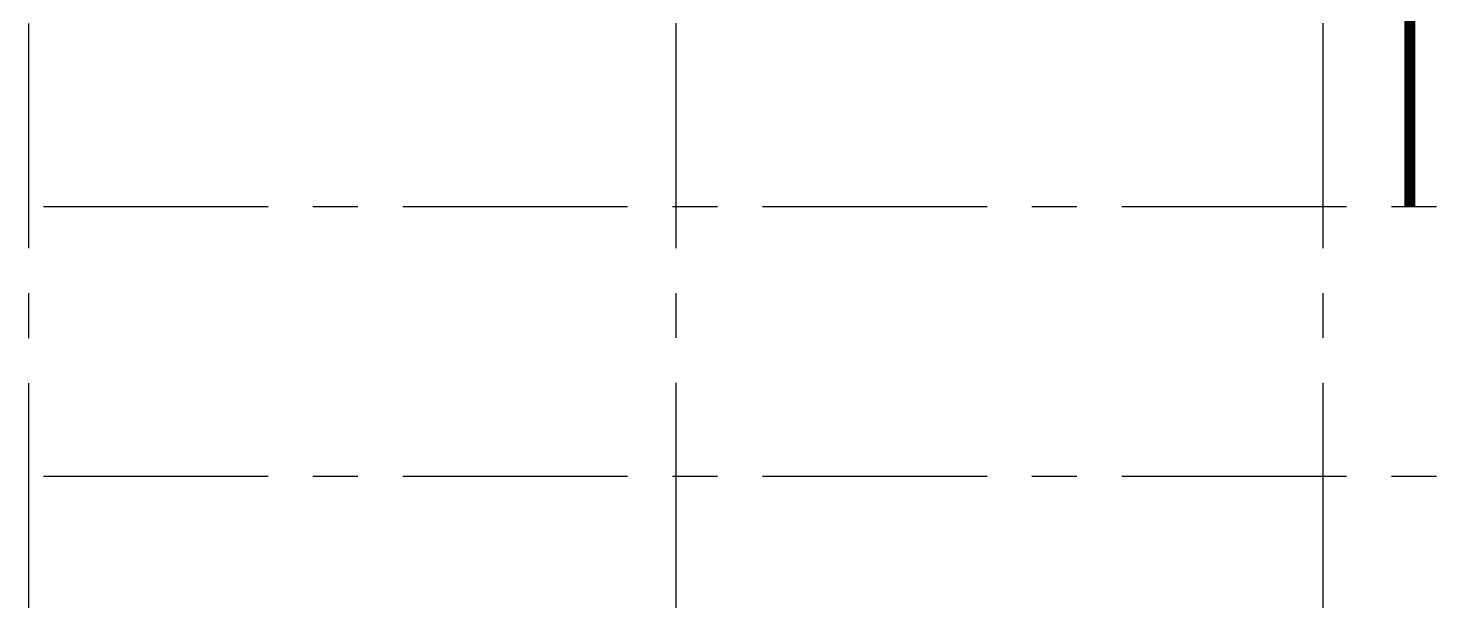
# Model space of a CAD drawing. Extents: x 417866200 to 417866302, y 43498034 to 43498122.
# Drawn here: x 417866252.41 to 417866268.02, y 43498033.57 to 43498040.02 of the extents above; entities that cross this region are included whole.
import ezdxf

# ---------------------------------------------------------------- set-up
doc = ezdxf.new("R2010")
doc.units = 0
doc.header["$MEASUREMENT"] = 0
doc.linetypes.add('CENTER2', pattern=[1.125, 0.75, -0.125, 0.125, -0.125])
doc.linetypes.add('CENTERX2', pattern=[4, 2.5, -0.5, 0.5, -0.5])
doc.layers.add('AXES', color=11, linetype='CENTERX2')
doc.layers.add('ELEV', color=2, linetype='CONTINUOUS')

msp = doc.modelspace()

# ---------------------------------------------------------------- linework, layer by layer
at = {"layer": 'AXES'}
for p, q in [((417866259.624, 43498033.573), (417866259.624, 43498111.285)), ((417866266.824, 43498033.573), (417866266.824, 43498111.285)), ((417866252.424, 43498033.571), (417866252.424, 43498110.933)), ((417866200.584, 43498038.037), (417866268.624, 43498038.037)), ((417866200.584, 43498035.037), (417866268.624, 43498035.037))]:
    msp.add_line(p, q, dxfattribs=at)
at = {"layer": 'ELEV', "linetype": 'CENTER2', "const_width": 0.12}
msp.add_lwpolyline([(417866267.788, 43498038.037), (417866267.788, 43498101.657)], dxfattribs=at)

doc.saveas('drawing.dxf')
